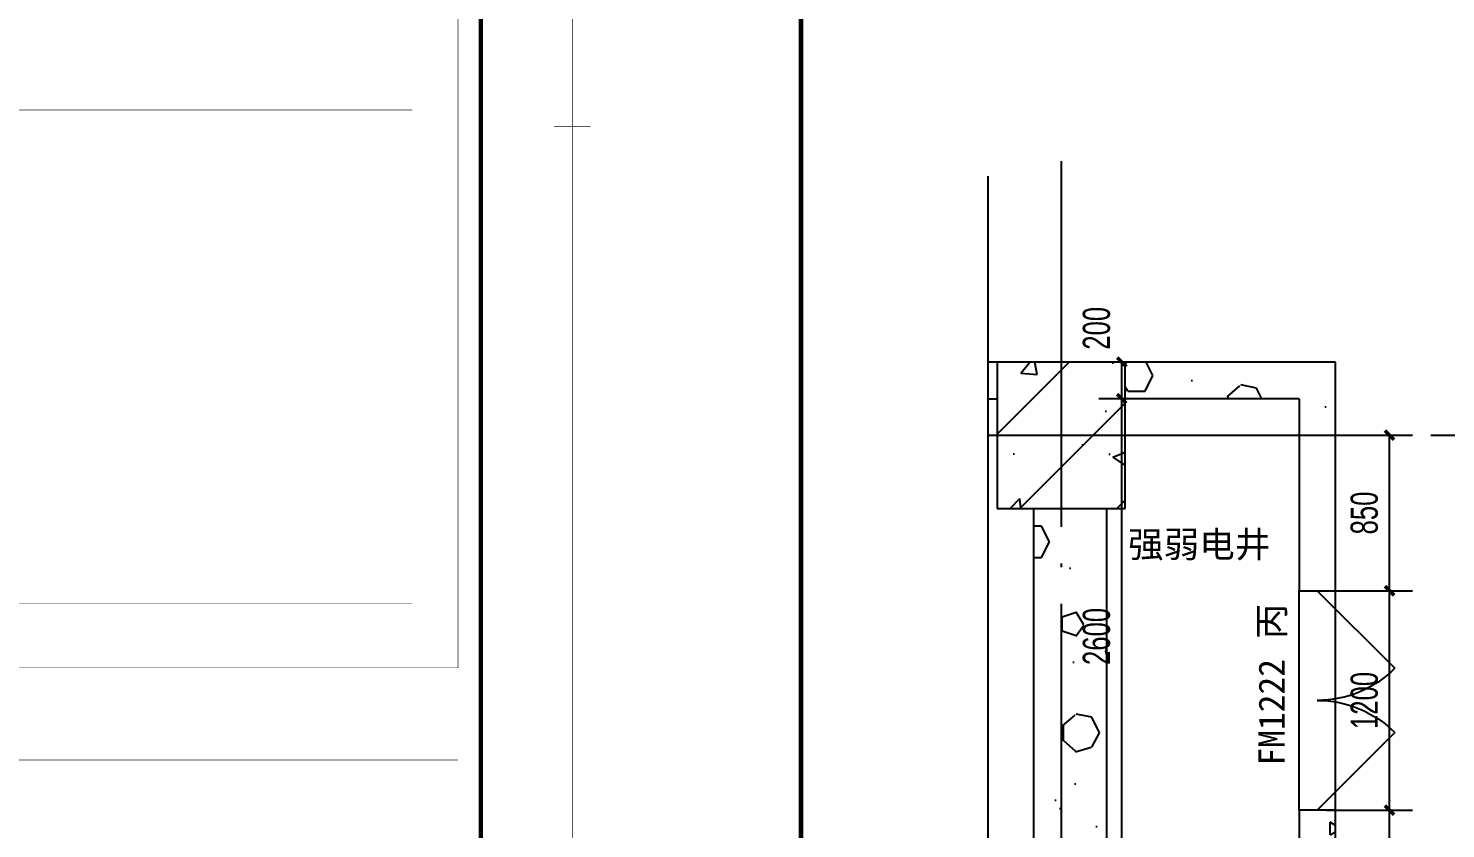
# Model space of a CAD drawing. Extents: x -26219 to 315419, y -160410 to -120810.
# Drawn here: x 228344 to 236093, y -145051 to -140675 of the extents above; entities that cross this region are included whole.
import ezdxf
from ezdxf.xclip import XClip

# ---------------------------------------------------------------- set-up
doc = ezdxf.new("R2010")
doc.units = 0
doc.header["$LTSCALE"] = 1000
doc.header["$MEASUREMENT"] = 0
doc.header["$XCLIPFRAME"] = 0
doc.linetypes.add('104-14# 核心筒$2$DOTE', pattern=[2.4200000000000004, 2, -0.2, 0.02, -0.2])
for name, color, linetype in [('01-标注_尺寸', 124, 'Continuous'), ('01-标注_符号', 200, 'Continuous'), ('02-TEXT_标注', 130, 'Continuous'), ('104-14# 核心筒$0$A_STR-砌块墙', 121, 'Continuous'), ('104-14# 核心筒$0$DOOR_FIRE', 220, 'Continuous'), ('104-14# 核心筒$2$05-填充_天正', 26, 'Continuous'), ('104-14# 核心筒$2$A_AXIS-轴线', 36, '104-14# 核心筒$2$DOTE'), ('104-14# 核心筒$2$A_STR-砼柱', 51, 'Continuous'), ('DOOR_FIRE_TEXT', 7, 'Continuous')]:
    doc.layers.add(name, color=color, linetype=linetype)
doc.styles.add('_TCH_DIM_T3', font='ros.shx', dxfattribs={"width": 0.7058823529411765, "bigfont": 'jd.shx'})
doc.styles.add('_TCH_WINDOW', font='STXIHEI_0.TTF')
doc.styles.get("Standard").update_dxf_attribs({"font": 'STXIHEI_0.TTF'})
doc.dimstyles.new('_TCH_ARCH&&50', dxfattribs={"dimtxt": 148.75, "dimasz": 50, "dimexe": 125, "dimexo": 150, "dimgap": 63.12500000000001, "dimtad": 1, "dimdec": 0, "dimzin": 0, "dimdsep": 46, "dimtxsty": '_TCH_DIM_T3', "dimblk": 'ARCHTICK', "dimcen": 0.09, "dimclrt": 7, "dimazin": 2, "dimtfac": 1, "dimtdec": 0, "dimtix": 1, "dimtmove": 2, "dimatfit": 3, "dimfxl": 0, "dimtolj": 1, "dimtzin": 0, "dimarcsym": 0})
pattern_1 = [(0, (531, -549), (900, 1800), [0, -1800]), (0, (-522, -792), (900, 1800), [0, -1800]), (0, (63, -810), (900, 1800), [0, -1800]), (0, (702, -279), (900, 1800), [0, -1800]), (0, (-45, -900), (900, 1800), [0, -1800]), (0, (882, 855), (900, 1800), [0, -1800]), (0, (333.0000000000001, 711), (900, 1800), [0, -1800]), (0, (621, 486.0000000000001), (900, 1800), [0, -1800]), (0, (-846, 450), (900, 1800), [0, -1800]), (0, (36, 369), (900, 1800), [0, -1800]), (0, (-306, -90), (900, 1800), [0, -1800]), (0, (-288, -765), (900, 1800), [0, -1800]), (0, (387, -837), (900, 1800), [0, -1800]), (0, (882, -45), (900, 1800), [0, -1800]), (0, (-801, -324), (900, 1800), [0, -1800]), (0, (-648, -18), (900, 1800), [0, -1800]), (0, (54, -144), (900, 1800), [0, -1800]), (0, (-198, -405), (900, 1800), [0, -1800]), (0, (-341.9999999999999, 189), (900, 1800), [0, -1800]), (0, (-117, 864), (900, 1800), [0, -1800]), (0, (-729, -702), (900, 1800), [0, -1800]), (0, (261, 495), (900, 1800), [0, -1800]), (0, (-576, 522), (900, 1800), [0, -1800]), (0, (-720, 756), (900, 1800), [0, -1800]), (130.601294, (771.428574, 291.428568), (-4499.999950292954, 5400.0000236093), [79.024662, -33111.33300000001]), (18.4349488, (642.857148, 325.714284), (4499.999983404209, 1799.999986719667), [81.31572000000001, -11302.8837]), (90, (642.857148, 248.571432), (900.0000000000001, 1800), [77.14285199999999, -3522.85695]), (161.565051, (720, 222.857136), (-4500.000022657823, 1799.999865817234), [81.31572000000001, -11302.8837]), (53.1301023, (720, 222.857136), (900.0000017013604, 1799.99999914932), [85.71428999999999, -8914.285499999998]), (135, (788.571432, -694.28556), (-900.0001087984293, 1799.999878185604), [72.73098, -5018.4378]), (45, (685.714284, -694.28556), (899.999994247131, 1799.999992736902), [72.73098, -5018.4378]), (135, (737.1428579999999, -745.7142600000001), (-900.0001087984293, 1799.999878185604), [72.73098, -5018.4378]), (45, (737.1428579999999, -745.7142600000001), (899.999994247131, 1799.999992736902), [72.73098, -5018.4378]), (116.565051, (-77.14278, 514.285722), (-0.0001565789601976064, 3599.999902060561), [95.83147799999999, -1916.6295]), (180, (-119.99988, 599.999994), (-899.9999999999998, 1800), [102.857148, -1697.14275]), (63.43494880000001, (-265.7141999999999, 514.285722), (8.14843605922988e-06, 3599.999982559008), [95.83147799999999, -1916.6295]), (116.565051, (-222.8571, 428.571432), (-0.0001565789601976064, 3599.999902060561), [95.83147799999999, -1916.6295]), (0, (-222.8571, 428.571432), (900, 1800), [102.857148, -1697.14275]), (63.43494880000001, (-119.99988, 428.571432), (8.14843605922988e-06, 3599.999982559008), [95.83147799999999, -1916.6295]), (107.102728, (599.999994, -94.28562000000001), (-2699.999896777364, 9000.00001452043), [116.584038, -48848.7075]), (143.972626, (565.714278, 17.142858), (-17099.99978321427, 12599.999985739), [116.584038, -24366.06]), (180, (471.428568, 85.71428999999999), (-899.9999999999998, 1800), [111.428568, -1688.5713]), (36.02737329999999, (265.71429, 17.142858), (17099.99987362977, 12599.99986416658), [116.584038, -24366.06]), (71.5650511, (231.428574, -85.71419999999999), (2700.000013860985, 8999.99998450437), [108.420948, -11275.7784]), (107.102728, (265.71429, -197.14284), (-2699.999896777364, 9000.00001452043), [116.584038, -48848.7075]), (143.972626, (360, -265.7141999999999), (-17099.99978321427, 12599.999985739), [116.584038, -24366.06]), (0, (360, -265.7141999999999), (900, 1800), [111.428568, -1688.5713]), (36.02737329999999, (471.428568, -265.7141999999999), (17099.99987362977, 12599.99986416658), [116.584038, -24366.06]), (71.5650511, (565.714278, -197.14284), (2700.000013860985, 8999.99998450437), [108.420948, -11275.7784]), (150.255118, (617.1428520000001, 745.714278), (-2700.000006390409, 1799.999977695058), [69.10506, -14442.9588]), (90, (557.1428579999999, 711.42858), (900.0000000000001, 1800), [68.571432, -3531.42825]), (29.7448813, (557.1428579999999, 711.42858), (2700.000001590055, 1799.999991593464), [69.10506, -14442.9588]), (116.565051, (197.142858, -531.42858), (-0.0001565789601976064, 3599.999902060561), [95.83147799999999, -1916.6295]), (168.690067, (154.285722, -445.7142), (-8100.000006009299, 1799.999954832327), [87.41176200000001, -18269.0565]), (41.18592510000001, (0, -488.5713), (22499.99986367597, 19799.99982686525), [91.11553199999999, -38177.406]), (90, (0, -574.28568), (900.0000000000001, 1800), [85.71428999999999, -3514.2855]), (138.814074, (68.571432, -634.28562), (-22499.99960007064, 19800.0001261089), [91.11553199999999, -38177.406]), (16.6992442, (68.571432, -634.28562), (29699.99977654917, 8999.999905734196), [89.48835000000001, -37495.6125]), (60.9453959, (154.285722, -608.57136), (899.9999976116269, 1799.999984078114), [88.248258, -36976.0185]), (109.983106, (-557.14284, 222.857136), (-4500.000016949792, 12599.99996665506), [100.326006, -42036.59249999999]), (155.556045, (-591.4285199999999, 317.142864), (-11700.00004459817, 5399.999887808896), [103.568958, -43395.39449999999]), (24.4439547, (-779.99994, 317.142864), (11700.00000583643, 5399.999974027204), [103.568958, -43395.39449999999]), (70.01689340000001, (-814.28562, 222.857136), (4500.000013566429, 12599.99996874217), [100.326006, -42036.5925]), (109.983106, (-779.99994, 128.571426), (-4500.000016949792, 12599.99996665506), [100.326006, -42036.59249999999]), (160.016893, (-685.7141399999999, 94.28571), (-4500.000002644889, 1799.999918000023), [100.326006, -20968.1325]), (19.9831065, (-685.7141399999999, 94.28571), (4499.999975293225, 1799.999997144084), [100.326006, -20968.1325]), (70.01689340000001, (-591.4285199999999, 128.571426), (4500.000013566429, 12599.99996874217), [100.326006, -42036.5925]), (122.005383, (111.428568, 59.999994), (-900.0001207844099, 1799.999908112359), [80.862696, -16900.302]), (18.4349488, (-8.57142, 102.857148), (4499.999983404209, 1799.999986719667), [81.31572000000001, -11302.8837]), (90, (-8.57142, 25.714278), (900.0000000000001, 1800), [77.14285199999999, -3522.85695]), (161.565051, (68.571432, 0), (-4500.000022657823, 1799.999865817234), [81.31572000000001, -11302.8837]), (54.46232220000002, (68.571432, 0), (6299.999990871777, 8999.999986518196), [73.73421, -30894.6345]), (116.565051, (-411.42852, -377.14284), (-0.0001565789601976064, 3599.999902060561), [95.83147799999999, -1916.6295]), (180, (-454.28562, -291.42846), (-899.9999999999998, 1800), [94.28571, -1705.7142]), (59.0362434, (-599.9999399999999, -377.14284), (900.0000029295945, 1799.999991263332), [99.95918399999998, -20891.46599999999]), (120.963756, (-548.57142, -462.85704), (-900.0001229938932, 1799.999917339799), [99.959184, -20891.466]), (0, (-548.57142, -462.85704), (900, 1800), [94.28571, -1705.7142]), (63.43494880000001, (-454.28562, -462.85704), (8.14843605922988e-06, 3599.999982559008), [95.83147799999999, -1916.6295])]

# ---------------------------------------------------------------- blocks, each defined once
blk = doc.blocks.new('图框-A1+1-4')
at = {"const_width": 0.05}
blk.add_lwpolyline([(0, 0), (1051, 0), (1051, 594), (0, 594)], close=True, dxfattribs=at)
blk.add_lwpolyline([(1051, 297), (1049, 297)], dxfattribs=at)
blk = doc.blocks.new('图框-A1')
for points, const_width in [([(5.684341886080801e-13, 0), (841.0000000000002, 0), (841.0000000000002, 594), (5.684341886080801e-13, 594)], 0.05), ([(765.9999999999966, 584), (25.00000000000045, 584), (25.00000000000045, 10), (766.0000000000002, 10)], 0.5)]:
    blk.add_lwpolyline(points, close=True, dxfattribs=dict(const_width=const_width))
at = {"const_width": 0.05}
blk.add_lwpolyline([(5.684341886080801e-13, 297), (2.000000000000568, 297)], dxfattribs=at)
blk = doc.blocks.new('图签信息')
at = {"const_width": 0.5}
blk.add_lwpolyline([(-64.99999999999568, -1.4210854715202e-14), (4.320099833421409e-12, -1.4210854715202e-14), (4.320099833421409e-12, 500.5), (-64.99999999999568, 500.5)], close=True, dxfattribs=at)
for points, const_width in [([(-62.49999999999568, 227.8271815069857), (-2.49999999999568, 227.8271815069857), (-2.49999999999568, 404.9158514156406)], 0.04999999999999995), ([(-57.49999999999568, 288.8268789483773), (-7.49999999999568, 288.8268789483773)], 0.04999999999999995), ([(-57.49999999999568, 234.8537807337489), (-7.49999999999568, 234.8537807337489)], 0.04999999999999995), ([(-62.49999999999568, 227.8271815069857), (-2.49999999999568, 227.8271815069857)], 0.04999999999999995), ([(-62.49999999999568, 217.7359199957209), (-2.49999999999568, 217.7359199957209)], 0.05)]:
    blk.add_lwpolyline(points, dxfattribs=dict(const_width=const_width))
blk = doc.blocks.new('图签-A1')
at = {"color": 2}
blk.add_blockref('图签信息', (0, 0), dxfattribs=at)
blk = doc.blocks.new('104-14# 核心筒$0$$DorLib2D$00000116')
at = {"color": 0}
for p, q in [((-0.4999999999999929, 7.105427357601002e-15), (-0.146446609406766, 0.353553390593234)), ((0.5000000000000071, 7.105427357601002e-15), (0.1464466094067731, 0.353553390593234))]:
    blk.add_line(p, q, dxfattribs=at)
for centre, radius, start, end in [((-0.4999999999984652, 4.831690603168681e-13), 0.4999999999984674, 0, 45), ((0.4999999999977511, 9.059419880941277e-13), 0.4999999999976598, 135, 180)]:
    blk.add_arc(centre, radius, start, end, dxfattribs=at)
blk = doc.blocks.new('104-14# 核心筒')
at = {"layer": '104-14# 核心筒$2$05-填充_天正'}
h = blk.add_hatch(dxfattribs=at)
h.set_pattern_fill('加气混凝土', color=256, scale=150, style=0)
h.set_pattern_definition(pattern_1)
h.paths.add_polyline_path([(32049.99999999996, 16899.99999999947), (32049.99999999996, 17099.99999999948), (31699.9999999854, 17099.99999999941), (31699.99999998544, 16899.99999999939)])
h = blk.add_hatch(dxfattribs=at)
h.set_pattern_fill('钢筋混凝土', color=256, scale=150, style=0)
h.set_pattern_definition([(45, (0, 0), (-265.1650429449553, 265.1650429449553), []), (49.99999999999999, (0, 0), (1075.89027390113, -94.12820247389266), [112.5, -1237.5]), (355, (0, 0), (-208.1270004195, 1128.288200550018), [90, -990]), (100.4514, (89.65752, -7.84401), (867.7640725710323, 1034.15931309143), [95.610285, -1051.713168]), (46.18420000000002, (0, 300), (1600.861572938467, -248.2785214935271), [168.75, -1856.25]), (96.6356, (133.4051175, 279.3100395), (1401.994058323055, 1461.176806350663), [143.415432, -1577.5695]), (351.1842, (0, 300), (1401.992917700441, 1461.177901387987), [135, -1485]), (21, (150, 225), (895.3605781776924, -603.9283359980083), [112.5, -1237.5]), (326.0000000000001, (150, 225), (364.9729978823726, 1087.725067570279), [90, -990]), (71.4514, (224.6133495, 174.672591), (1260.333942872235, 483.7957450649286), [95.610285, -1051.713168]), (37.50000000000001, (0, 0), (18.239782975936, 499.3407807469673), [0, -977.9999999999999, 0, -1005, 0, -993.75]), (7.499999999999999, (0, 0), (394.6043061632229, 591.6175678235404), [0, -573, 0, -955.5, 0, -378.75]), (327.5, (-334.5, 0), (800.7336542586136, -33.83230760156963), [0, -375, 0, -1170, 0, -1552.5]), (317.5, (-484.5, 0), (874.7792540135794, 150.1574734984766), [0, -487.5, 0, -777, 0, -1102.5])])
h.paths.add_polyline_path([(32049.99999999996, 16300.00000000006), (32749.99999999996, 16300.00000000006), (32749.99999999996, 17100.00000000006), (32049.99999999996, 17100.00000000006)])
h = blk.add_hatch(dxfattribs=at)
h.set_pattern_fill('加气混凝土', color=256, scale=150, style=0)
h.set_pattern_definition(pattern_1)
h.paths.add_polyline_path([(32749.99999999996, 17099.99999999971), (32749.99999999996, 16899.9999999997), (33699.99999994518, 16900.00000000009), (33899.99999994389, 17100.00000000022)])
h = blk.add_hatch(dxfattribs=at)
h.set_pattern_fill('加气混凝土', color=256, scale=150, style=0)
h.set_pattern_definition(pattern_1)
h.paths.add_polyline_path([(33699.99999994518, 16900.00000000009), (33699.99999995185, 15850.0000000057), (33899.99999995185, 15850.00000000697), (33899.99999994389, 17100.00000000022)])
h = blk.add_hatch(dxfattribs=at)
h.set_pattern_fill('加气混凝土', color=256, scale=150, style=0)
h.set_pattern_definition(pattern_1)
h.paths.add_polyline_path([(32649.99999994889, 16300.00000000006), (32249.99999994889, 16300.00000000006), (32249.9999999616, 14249.99999999944), (32449.99999996163, 14249.99999999985), (32649.99999996129, 14300.00000000005)])
h = blk.add_hatch(dxfattribs=at)
h.set_pattern_fill('加气混凝土', color=256, scale=150, style=0)
h.set_pattern_definition(pattern_1)
h.paths.add_polyline_path([(33899.99999996203, 14250.00000000069), (33899.99999995949, 14650.00000000697), (33699.99999995947, 14650.0000000057), (33699.99999996171, 14300.00000000005), (33766.6666666287, 14250.00000000026)])
at = {"layer": '104-14# 核心筒$0$A_STR-砌块墙'}
for p, q in [((32049.99999999992, 17099.9999999996), (31699.9999999854, 17099.99999999941)), ((33899.99999994389, 17100.00000000022), (32750, 17099.99999999973)), ((33899.99999995185, 15850.00000000697), (33899.99999994389, 17100.00000000022)), ((31699.99999998544, 16899.99999999939), (32049.99999999993, 16899.99999999948)), ((33699.99999994518, 16900.00000000009), (32750, 16899.99999999971)), ((33699.99999994518, 16900.00000000009), (33699.99999995185, 15850.0000000057)), ((32249.9999999616, 14249.99999999944), (32249.99999994889, 16300.00000000009)), ((32649.99999996129, 14300.00000000005), (32649.99999994888, 16300.00000000009)), ((33699.99999995185, 15850.0000000057), (33899.99999995185, 15850.00000000697)), ((33899.99999995949, 14650.00000000697), (33699.99999995947, 14650.0000000057)), ((33699.99999995947, 14650.0000000057), (33699.99999996171, 14300.00000000005)), ((33899.99999996203, 14250.00000000069), (33899.99999995949, 14650.00000000697))]:
    blk.add_line(p, q, dxfattribs=at)
at = {"layer": '104-14# 核心筒$0$DOOR_FIRE'}
for p, q in [((33699.99999995948, 14650.00000000565), (33699.99999995185, 15850.00000000565)), ((33899.99999995948, 14650.00000000692), (33899.99999995185, 15850.00000000692))]:
    blk.add_line(p, q, dxfattribs=at)
at = {"layer": '104-14# 核心筒$2$A_AXIS-轴线'}
for p, q in [((32400.00000000001, 54018.37846733601), (32400.00000000001, -8545.12396972545)), ((-24838.9698462474, 16700), (120259.921909796, 16700))]:
    blk.add_line(p, q, dxfattribs=at)
at = {"layer": '104-14# 核心筒$2$A_STR-砼柱'}
for p, q in [((32749.99999999996, 17100.00000000006), (32049.99999999996, 17100.00000000006)), ((32049.99999999996, 17100.00000000006), (32049.99999999996, 16300.00000000006)), ((32749.99999999996, 16300.00000000006), (32749.99999999996, 17100.00000000006)), ((32049.99999999996, 16300.00000000006), (32749.99999999996, 16300.00000000006))]:
    blk.add_line(p, q, dxfattribs=at)
at = {"layer": '104-14# 核心筒$0$DOOR_FIRE', "xscale": 1200, "yscale": -1200, "zscale": 200, "rotation": 90.00000000036427}
blk.add_blockref('104-14# 核心筒$0$$DorLib2D$00000116', (33799.99999995567, 15250.00000000629), dxfattribs=at)
blk = doc.blocks.new('_ArchTick')
at = {"color": 0, "linetype": 'ByBlock', "const_width": 0.4}
blk.add_lwpolyline([(-0.5, -0.5), (0.5, 0.5)], dxfattribs=at)
blk = doc.blocks.new('*D882')
at = {"layer": '01-标注_尺寸', "color": 0, "lineweight": -2, "transparency": 16777216}
for p, q in [((234686.127265131, -142699.9634406298), (234196.74310924, -142699.9634406298)), ((234321.74310924, -145299.9634406294), (234321.74310924, -142699.9634406298)), ((234686.127265131, -145299.9634406294), (234196.74310924, -145299.9634406294))]:
    blk.add_line(p, q, dxfattribs=at)
at = {"layer": 'Defpoints', "color": 0, "transparency": 16777216}
for p in [(234321.74310924, -142699.9634406298), (234836.127265131, -142699.9634406298), (234836.127265131, -145299.9634406294)]:
    blk.add_point(p, dxfattribs=at)
at = {"layer": '01-标注_尺寸', "color": 0, "lineweight": -2, "transparency": 16777216, "xscale": 50, "yscale": 50, "zscale": 50}
for p, rotation in [((234321.74310924, -142699.9634406298), 90), ((234321.74310924, -145299.9634406294), 270)]:
    blk.add_blockref('_ArchTick', p, dxfattribs=dict(at, rotation=rotation))
at = {"layer": '01-标注_尺寸', "color": 7, "transparency": 16777216, "insert": (234184.24310924, -143999.9634406296), "char_height": 148.75, "attachment_point": 5, "rotation": 90, "style": '_TCH_DIM_T3'}
blk.add_mtext('\\A1;2600', dxfattribs=at)
blk = doc.blocks.new('*D883')
at = {"layer": '01-标注_尺寸', "color": 0, "lineweight": -2, "transparency": 16777216}
for p, q in [((234686.127265131, -142499.9634406294), (234196.74310924, -142499.9634406294)), ((234321.74310924, -142699.9634406298), (234321.74310924, -142499.9634406294)), ((234686.127265131, -142699.9634406298), (234196.74310924, -142699.9634406298))]:
    blk.add_line(p, q, dxfattribs=at)
at = {"layer": 'Defpoints', "color": 0, "transparency": 16777216}
for p in [(234321.74310924, -142499.9634406294), (234836.127265131, -142499.9634406294), (234836.127265131, -142699.9634406298)]:
    blk.add_point(p, dxfattribs=at)
at = {"layer": '01-标注_尺寸', "color": 0, "lineweight": -2, "transparency": 16777216, "xscale": 50, "yscale": 50, "zscale": 50}
for p, rotation in [((234321.74310924, -142499.9634406294), 90), ((234321.74310924, -142699.9634406298), 270)]:
    blk.add_blockref('_ArchTick', p, dxfattribs=dict(at, rotation=rotation))
at = {"layer": '01-标注_尺寸', "color": 7, "transparency": 16777216, "insert": (234184.24310924, -142314.9634406294), "char_height": 148.75, "attachment_point": 5, "rotation": 90, "style": '_TCH_DIM_T3'}
blk.add_mtext('\\A1;200', dxfattribs=at)
blk = doc.blocks.new('*D889')
at = {"layer": '01-标注_尺寸', "color": 0, "lineweight": -2, "transparency": 16777216}
for p, q in [((235440.9535604655, -144949.9634406226), (235910.904302152, -144949.9634406226)), ((235785.904302152, -145999.9634406288), (235785.904302152, -144949.9634406226)), ((235440.9535604721, -145999.9634406288), (235910.904302152, -145999.9634406288))]:
    blk.add_line(p, q, dxfattribs=at)
at = {"layer": 'Defpoints', "color": 0, "transparency": 16777216}
for p in [(235290.9535604655, -144949.9634406226), (235785.904302152, -144949.9634406226), (235290.9535604721, -145999.9634406288)]:
    blk.add_point(p, dxfattribs=at)
at = {"layer": '01-标注_尺寸', "color": 0, "lineweight": -2, "transparency": 16777216, "xscale": 50, "yscale": 50, "zscale": 50}
for p, rotation in [((235785.904302152, -144949.9634406226), 90), ((235785.904302152, -145999.9634406288), 270)]:
    blk.add_blockref('_ArchTick', p, dxfattribs=dict(at, rotation=rotation))
at = {"layer": '01-标注_尺寸', "color": 7, "transparency": 16777216, "insert": (235648.404302152, -145474.9634406256), "char_height": 148.75, "attachment_point": 5, "rotation": 90, "style": '_TCH_DIM_T3'}
blk.add_mtext('\\A1;1050', dxfattribs=at)
blk = doc.blocks.new('*D890')
at = {"layer": '01-标注_尺寸', "color": 0, "lineweight": -2, "transparency": 16777216}
for p, q in [((235440.9535604579, -143749.9634406226), (235910.9043021448, -143749.9634406226)), ((235785.9043021448, -144949.9634406226), (235785.9043021448, -143749.9634406226)), ((235440.9535604655, -144949.9634406226), (235910.9043021448, -144949.9634406226))]:
    blk.add_line(p, q, dxfattribs=at)
at = {"layer": 'Defpoints', "color": 0, "transparency": 16777216}
for p in [(235290.9535604579, -143749.9634406226), (235785.9043021448, -143749.9634406226), (235290.9535604655, -144949.9634406226)]:
    blk.add_point(p, dxfattribs=at)
at = {"layer": '01-标注_尺寸', "color": 0, "lineweight": -2, "transparency": 16777216, "xscale": 50, "yscale": 50, "zscale": 50}
for p, rotation in [((235785.9043021448, -143749.9634406226), 90), ((235785.9043021448, -144949.9634406226), 270)]:
    blk.add_blockref('_ArchTick', p, dxfattribs=dict(at, rotation=rotation))
at = {"layer": '01-标注_尺寸', "color": 7, "transparency": 16777216, "insert": (235648.4043021449, -144349.9634406226), "char_height": 148.75, "attachment_point": 5, "rotation": 90, "style": '_TCH_DIM_T3'}
blk.add_mtext('\\A1;1200', dxfattribs=at)
blk = doc.blocks.new('*D891')
at = {"layer": '01-标注_尺寸', "color": 0, "lineweight": -2, "transparency": 16777216}
for p, q in [((235440.9535604525, -142899.9634406327), (235910.9043021384, -142899.9634406327)), ((235785.9043021384, -143749.9634406226), (235785.9043021384, -142899.9634406327)), ((235440.9535604579, -143749.9634406226), (235910.9043021384, -143749.9634406226))]:
    blk.add_line(p, q, dxfattribs=at)
at = {"layer": 'Defpoints', "color": 0, "transparency": 16777216}
for p in [(235290.9535604525, -142899.9634406327), (235785.9043021384, -142899.9634406327), (235290.9535604579, -143749.9634406226)]:
    blk.add_point(p, dxfattribs=at)
at = {"layer": '01-标注_尺寸', "color": 0, "lineweight": -2, "transparency": 16777216, "xscale": 50, "yscale": 50, "zscale": 50}
for p, rotation in [((235785.9043021384, -142899.9634406327), 90), ((235785.9043021384, -143749.9634406226), 270)]:
    blk.add_blockref('_ArchTick', p, dxfattribs=dict(at, rotation=rotation))
at = {"layer": '01-标注_尺寸', "color": 7, "transparency": 16777216, "insert": (235648.4043021384, -143324.9634406276), "char_height": 148.75, "attachment_point": 5, "rotation": 90, "style": '_TCH_DIM_T3'}
blk.add_mtext('\\A1;850', dxfattribs=at)

msp = doc.modelspace()

# ---------------------------------------------------------------- linework, layer by layer
at = {"layer": '01-标注_符号'}
msp.add_lwpolyline([(233590.9535605059, -152749.8748612913), (233590.9535605059, -147173.1706762031), (233485.9535605059, -147134.9538016051), (233695.9535605059, -147097.9251356563), (233590.9535605059, -147060.6706762031), (233590.9535605059, -141483.9664911148)], dxfattribs=at)

# ---------------------------------------------------------------- block references
at = {"xscale": 50, "yscale": 50, "zscale": 50}
for name, p in [('图框-A1+1-4', (178767.5821723046, -156062.5161604207)), ('图框-A1', (231317.5821723046, -156062.5161604207)), ('图签-A1', (230817.5821723046, -155562.5161604207))]:
    msp.add_blockref(name, p, dxfattribs=at)
ref = msp.add_blockref('104-14# 核心筒', (201590.9535605059, -159599.9634406295))
XClip(ref).set_block_clipping_path([(32000, 6700), (42400, 18198.739078339102)])

# ---------------------------------------------------------------- texts
at = {"layer": '02-TEXT_标注'}
msp.add_text('强弱电井', height=142.7128820960698, dxfattribs=at).set_placement((234356.190573763, -143567.6887771114))
at = {"layer": 'DOOR_FIRE_TEXT', "style": '_TCH_WINDOW'}
for s, p in [('丙', (235212.1347598056, -144014.4905943066)), ('FM1222', (235212.1347598056, -144706.0844807695))]:
    msp.add_text(s, height=142.7128820960698, rotation=90, dxfattribs=at).set_placement(p)

# ---------------------------------------------------------------- dimensions: what is measured, and where the dimension line sits
at = {"layer": '01-标注_尺寸'}
dim = msp.add_linear_dim(base=(234321.74310924, -142499.9634406294), p1=(234836.127265131, -142699.9634406298), p2=(234836.127265131, -142499.9634406294), angle=90, dimstyle='_TCH_ARCH&&50', dxfattribs=at)
dim.commit()
dim.dimension.update_dxf_attribs({"geometry": '*D883', "text_midpoint": (234184.24310924, -142314.9634406294), "dimtype": 161})
for p1, p2, distance, picture, middle in [((234836.127265131, -145299.9634406294), (234836.127265131, -142699.9634406298), 514.3841558910208, '*D882', (234184.24310924, -143999.9634406296)), ((235290.9535604579, -143749.9634406226), (235290.9535604525, -142899.9634406327), -494.9507416858978, '*D891', (235648.4043021384, -143324.9634406276)), ((235290.9535604655, -144949.9634406226), (235290.9535604579, -143749.9634406226), -494.95074168688734, '*D890', (235648.4043021449, -144349.9634406226)), ((235290.9535604721, -145999.9634406288), (235290.9535604655, -144949.9634406226), -494.9507416864799, '*D889', (235648.404302152, -145474.9634406256))]:
    dim = msp.add_aligned_dim(p1=p1, p2=p2, distance=distance, dimstyle='_TCH_ARCH&&50', dxfattribs=at)
    dim.commit()
    dim.dimension.update_dxf_attribs({"geometry": picture, "text_midpoint": middle})

doc.saveas('drawing.dxf')
